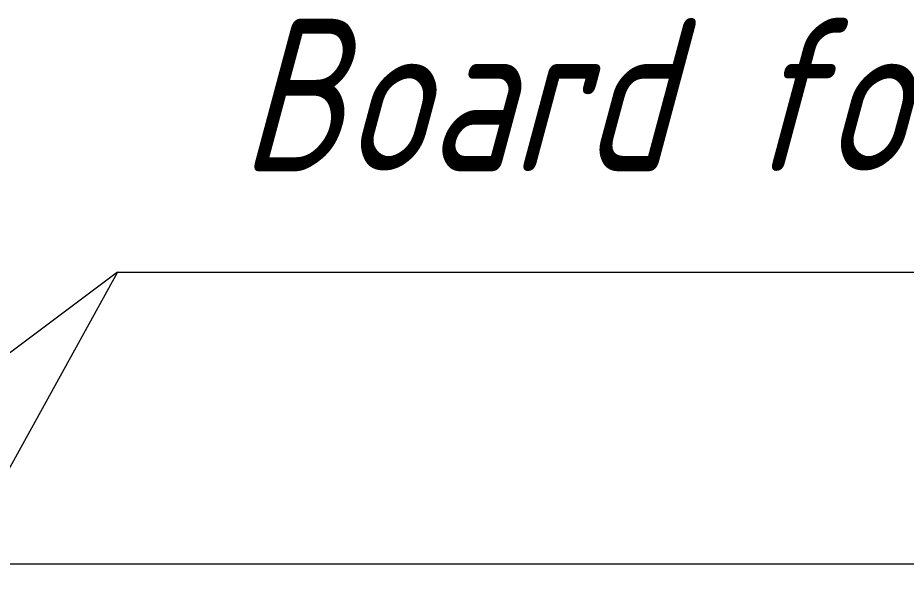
# Model space of a CAD drawing. Header units: millimetres. Extents: x 0 to 41.3, y 0 to 31.8.
# Drawn here: x 11.27 to 25.8, y 22.74 to 31.84 of the extents above; entities that cross this region are included whole.
import ezdxf

# ---------------------------------------------------------------- set-up
doc = ezdxf.new("R2010")
doc.units = ezdxf.units.MM
doc.linetypes.add('K5LT_THIN', pattern=[0])
doc.styles.add('KTEXTSTYLE', font='GOST_AU.SHX', dxfattribs={"width": 0.96, "height": 5})

# ---------------------------------------------------------------- blocks, each defined once
blk = doc.blocks.new('U0')
at = {"color": 7, "linetype": 'K5LT_THIN', "lineweight": 18}
for q in [(6.526, 22.9), (41.29, 27.675)]:
    blk.add_line((12.899, 27.675), q, dxfattribs=at)
at = {"color": 7, "insert": (14.899, 31.824), "char_height": 2.5, "attachment_point": 1, "style": 'KTEXTSTYLE'}
blk.add_mtext('\\H3.5;\\W0.965;\\Q15;\\Q15;\\H2.50;Board for reference', dxfattribs=at)
blk = doc.blocks.new('U2')
blk.add_hatch(color=7).paths.add_polyline_path([(7.178, 17.312), (10.17, 21.371), (9.352, 21.251), (9.018, 22.007)])
at = {"color": 7, "linetype": 'K5LT_THIN', "lineweight": 18}
for p, q in [((12.899, 27.675), (7.178, 17.312)), ((7.178, 17.312), (9.018, 22.007)), ((9.018, 22.007), (9.352, 21.251)), ((10.17, 21.371), (7.178, 17.312)), ((9.352, 21.251), (10.17, 21.371))]:
    blk.add_line(p, q, dxfattribs=at)

msp = doc.modelspace()

# ---------------------------------------------------------------- linework, layer by layer
at = {"color": 7, "linetype": 'K5LT_THIN', "lineweight": 18}
msp.add_line((0, 22.9), (36.6, 22.9), dxfattribs=at)

# ---------------------------------------------------------------- block references
for name in ['U0', 'U2']:
    msp.add_blockref(name, (0, 0))

doc.saveas('drawing.dxf')
